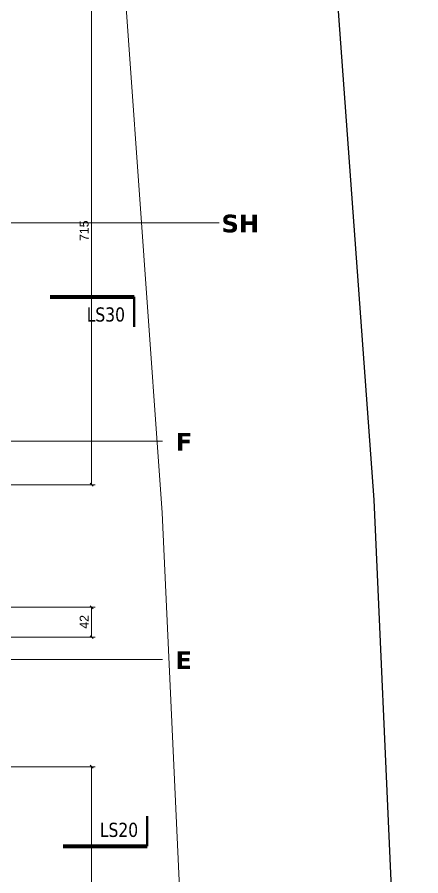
# Model space of a CAD drawing. Extents: x -1132 to 613, y -233 to 616.
# Drawn here: x 54.2 to 168.1, y 31.5 to 273.8 of the extents above; entities that cross this region are included whole.
import ezdxf
from ezdxf.lldxf.tags import DXFTag

# ---------------------------------------------------------------- set-up
doc = ezdxf.new("R2010")
doc.units = 0
doc.layers.get('0').update_dxf_attribs({"lineweight": 13})
for name, color, linetype, lineweight, true_color in [('A-DETL-____-OTLN', 5, 'Continuous', 9, 0x0000ff), ('C-PROP-LINE-OTLN', 7, '_Grundgrenze_', 25, 0x800000), ('EL01_VVV_Mass Blitzschutz', 3, 'Continuous', 13, 0x00ff00), ('G-____-____-SYMB', 7, 'Strichpunkt - Weit', 5, 0x008080), ('S-GRID-____-IDEN', 7, 'Continuous', 9, 0x5555aa)]:
    doc.layers.add(name, color=color, linetype=linetype, lineweight=lineweight, true_color=true_color)
doc.layers.add('S-GRID-____-OTLN', color=7, linetype='Continuous', lineweight=5)
doc.styles.get("Standard").update_dxf_attribs({"font": 'arial.ttf'})
tags = doc.linetypes.add('_Grundgrenze_', pattern=[0.45, 0.2, -0.05, 0.05, -0.05, 0.05, -0.05]).pattern_tags.tags
tags[14:15] = [DXFTag(74, 4), DXFTag(75, 0), DXFTag(340, '0'), DXFTag(46, 1.0), DXFTag(50, 0.0), DXFTag(44, 0.0), DXFTag(45, 0.0)]
tags[12:13] = [DXFTag(74, 4), DXFTag(75, 0), DXFTag(340, '0'), DXFTag(46, 1.0), DXFTag(50, 0.0), DXFTag(44, 0.0), DXFTag(45, 0.0)]
tags[10:11] = [DXFTag(74, 4), DXFTag(75, 0), DXFTag(340, '0'), DXFTag(46, 1.0), DXFTag(50, 0.0), DXFTag(44, 0.0), DXFTag(45, 0.0)]
tags[8:9] = [DXFTag(74, 4), DXFTag(75, 0), DXFTag(340, '0'), DXFTag(46, 1.0), DXFTag(50, 0.0), DXFTag(44, 0.0), DXFTag(45, 0.0)]
tags[6:7] = [DXFTag(74, 4), DXFTag(75, 0), DXFTag(340, '0'), DXFTag(46, 1.0), DXFTag(50, 0.0), DXFTag(44, 0.0), DXFTag(45, 0.0)]
tags[4:5] = [DXFTag(74, 4), DXFTag(75, 0), DXFTag(340, '0'), DXFTag(46, 1.0), DXFTag(50, 0.0), DXFTag(44, 0.0), DXFTag(45, 0.0)]
tags = doc.linetypes.add('_Rasterlinie_', pattern=[0.375, 0.2, -0.05, 0.075, -0.05]).pattern_tags.tags
tags[10:11] = [DXFTag(74, 4), DXFTag(75, 0), DXFTag(340, '0'), DXFTag(46, 1.0), DXFTag(50, 0.0), DXFTag(44, 0.0), DXFTag(45, 0.0)]
tags[8:9] = [DXFTag(74, 4), DXFTag(75, 0), DXFTag(340, '0'), DXFTag(46, 1.0), DXFTag(50, 0.0), DXFTag(44, 0.0), DXFTag(45, 0.0)]
tags[6:7] = [DXFTag(74, 4), DXFTag(75, 0), DXFTag(340, '0'), DXFTag(46, 1.0), DXFTag(50, 0.0), DXFTag(44, 0.0), DXFTag(45, 0.0)]
tags[4:5] = [DXFTag(74, 4), DXFTag(75, 0), DXFTag(340, '0'), DXFTag(46, 1.0), DXFTag(50, 0.0), DXFTag(44, 0.0), DXFTag(45, 0.0)]
tags = doc.linetypes.add('_Schnittlinie_', pattern=[0.3, 0.15, -0.05, 0.05, -0.05]).pattern_tags.tags
tags[10:11] = [DXFTag(74, 4), DXFTag(75, 0), DXFTag(340, '0'), DXFTag(46, 1.0), DXFTag(50, 0.0), DXFTag(44, 0.0), DXFTag(45, 0.0)]
tags[8:9] = [DXFTag(74, 4), DXFTag(75, 0), DXFTag(340, '0'), DXFTag(46, 1.0), DXFTag(50, 0.0), DXFTag(44, 0.0), DXFTag(45, 0.0)]
tags[6:7] = [DXFTag(74, 4), DXFTag(75, 0), DXFTag(340, '0'), DXFTag(46, 1.0), DXFTag(50, 0.0), DXFTag(44, 0.0), DXFTag(45, 0.0)]
tags[4:5] = [DXFTag(74, 4), DXFTag(75, 0), DXFTag(340, '0'), DXFTag(46, 1.0), DXFTag(50, 0.0), DXFTag(44, 0.0), DXFTag(45, 0.0)]
tags = doc.linetypes.add('_Strichliert - Fein_', pattern=[0.15, 0.1, -0.05]).pattern_tags.tags
tags[6:7] = [DXFTag(74, 4), DXFTag(75, 0), DXFTag(340, '0'), DXFTag(46, 1.0), DXFTag(50, 0.0), DXFTag(44, 0.0), DXFTag(45, 0.0)]
tags[4:5] = [DXFTag(74, 4), DXFTag(75, 0), DXFTag(340, '0'), DXFTag(46, 1.0), DXFTag(50, 0.0), DXFTag(44, 0.0), DXFTag(45, 0.0)]
tags = doc.linetypes.add('Strichpunkt - Weit', pattern=[0.5, 0.2, -0.15, 0, -0.15]).pattern_tags.tags
tags[10:11] = [DXFTag(74, 4), DXFTag(75, 0), DXFTag(340, '0'), DXFTag(46, 1.0), DXFTag(50, 0.0), DXFTag(44, 0.0), DXFTag(45, 0.0)]
tags[8:9] = [DXFTag(74, 4), DXFTag(75, 0), DXFTag(340, '0'), DXFTag(46, 1.0), DXFTag(50, 0.0), DXFTag(44, 0.0), DXFTag(45, 0.0)]
tags[6:7] = [DXFTag(74, 4), DXFTag(75, 0), DXFTag(340, '0'), DXFTag(46, 1.0), DXFTag(50, 0.0), DXFTag(44, 0.0), DXFTag(45, 0.0)]
tags[4:5] = [DXFTag(74, 4), DXFTag(75, 0), DXFTag(340, '0'), DXFTag(46, 1.0), DXFTag(50, 0.0), DXFTag(44, 0.0), DXFTag(45, 0.0)]

# ---------------------------------------------------------------- blocks, each defined once
blk = doc.blocks.new('Referenz-A0UJ2EK7XE', base_point=(-1124.08, -162.87))
at = {"layer": 'A-DETL-____-OTLN', "color": 0, "linetype": '_Strichliert - Fein_', "ltscale": 0.13}
for p, q in [((95.05, 133.95), (81.42, 325.56)), ((108.23, -151.26), (95.05, 133.95))]:
    blk.add_line(p, q, dxfattribs=at)
at = {"layer": 'C-PROP-LINE-OTLN', "color": 0, "linetype": '_Grundgrenze_', "lineweight": -2, "ltscale": 0.25}
for p, q in [((154.94, 137.61), (138.4, 364.52)), ((168.12, -159.1), (154.94, 137.61))]:
    blk.add_line(p, q, dxfattribs=at)
at = {"layer": 'G-____-____-SYMB', "color": 0, "linetype": '_Schnittlinie_', "lineweight": 70, "ltscale": 0.7}
for p, q in [((63.45, 194.88), (87.14, 194.88)), ((67.16, 39.88), (90.84, 39.88))]:
    blk.add_line(p, q, dxfattribs=at)
at = {"layer": 'G-____-____-SYMB', "color": 0, "linetype": 'Continuous', "lineweight": 40, "ltscale": 0.4}
for p, q in [((87.14, 186.45), (87.14, 194.88)), ((90.84, 48.3), (90.84, 39.88))]:
    blk.add_line(p, q, dxfattribs=at)
at = {"layer": 'S-GRID-____-OTLN', "color": 0, "linetype": '_Rasterlinie_', "ltscale": 0.13}
for p, q in [((-1115.8, 215.78), (111.18, 215.78)), ((-1115.8, 154.18), (95.18, 154.18)), ((-1115.8, 92.58), (95.18, 92.58))]:
    blk.add_line(p, q, dxfattribs=at)
at = {"layer": 'G-____-____-SYMB', "color": 0, "linetype": 'Continuous', "ltscale": 0.13, "char_height": 4, "attachment_point": 1}
for s, insert in [('{\\W0.8;\\fVerdana;LS30}', (73.78, 191.91)), ('{\\W0.8;\\fVerdana;LS20}', (77.49, 46.49))]:
    blk.add_mtext(s, dxfattribs=dict(at, insert=insert))
at = {"layer": 'S-GRID-____-IDEN', "color": 0, "linetype": 'Continuous', "lineweight": 5, "ltscale": 0.13, "char_height": 5, "attachment_point": 1}
for s, insert in [('{\\fVerdana|b1|i0;SH}', (111.82, 218.07)), ('{\\fVerdana|b1|i0;F}', (98.9, 156.47)), ('{\\fVerdana|b1|i0;E}', (98.8, 94.87))]:
    blk.add_mtext(s, dxfattribs=dict(at, insert=insert))
blk = doc.blocks.new('Maß-A0UJ2EMPXE', base_point=(45.2, 98.45))
at = {"color": 0, "lineweight": -2}
for p, q in [((76.15, 107.28), (45.2, 107.28)), ((75.57, 106.86), (74.74, 107.69)), ((75.15, 107.28), (75.15, 98.86)), ((76.15, 98.86), (48.12, 98.86)), ((75.57, 98.45), (74.74, 99.27))]:
    blk.add_line(p, q, dxfattribs=at)
at = {"color": 0, "lineweight": -2, "insert": (71.82, 101.24), "char_height": 2.5, "attachment_point": 1, "rotation": 90}
blk.add_mtext('{\\fArial;42}', dxfattribs=at)
blk = doc.blocks.new('Maß-A0UJ2EONXE', base_point=(45.2, -35.04))
at = {"color": 0, "lineweight": -2}
for p, q in [((76.15, 62.28), (45.2, 62.28)), ((75.57, 61.86), (74.74, 62.69)), ((75.15, 62.28), (75.15, -34.62)), ((76.15, -34.62), (48.2, -34.62)), ((75.57, -35.04), (74.74, -34.21))]:
    blk.add_line(p, q, dxfattribs=at)
at = {"color": 0, "lineweight": -2, "insert": (71.82, 11.01), "char_height": 2.5, "attachment_point": 1, "rotation": 90}
blk.add_mtext('{\\fArial;485}', dxfattribs=at)
blk = doc.blocks.new('Maß-A0UJ2ERXXE', base_point=(48.94, 141.44))
at = {"color": 0, "lineweight": -2}
for p, q in [((76.15, 284.9), (48.94, 284.9)), ((75.57, 284.48), (74.74, 285.31)), ((75.15, 284.9), (75.15, 141.85)), ((76.15, 141.85), (49.69, 141.85)), ((75.57, 141.44), (74.74, 142.27))]:
    blk.add_line(p, q, dxfattribs=at)
at = {"color": 0, "lineweight": -2, "insert": (71.82, 210.62), "char_height": 2.5, "attachment_point": 1, "rotation": 90}
blk.add_mtext('{\\fArial;715}', dxfattribs=at)

msp = doc.modelspace()

# ---------------------------------------------------------------- block references
at = {"color": 9, "lineweight": 25, "ltscale": 0.25, "true_color": 0xc0c0c0}
msp.add_blockref('Referenz-A0UJ2EK7XE', (-1124.08, -162.87), dxfattribs=at)
at = {"layer": 'EL01_VVV_Mass Blitzschutz', "linetype": 'Continuous', "ltscale": 0.13}
for name, p in [('Maß-A0UJ2ERXXE', (48.94, 141.44)), ('Maß-A0UJ2EMPXE', (45.2, 98.45)), ('Maß-A0UJ2EONXE', (45.2, -35.04))]:
    msp.add_blockref(name, p, dxfattribs=at)

doc.saveas('drawing.dxf')
